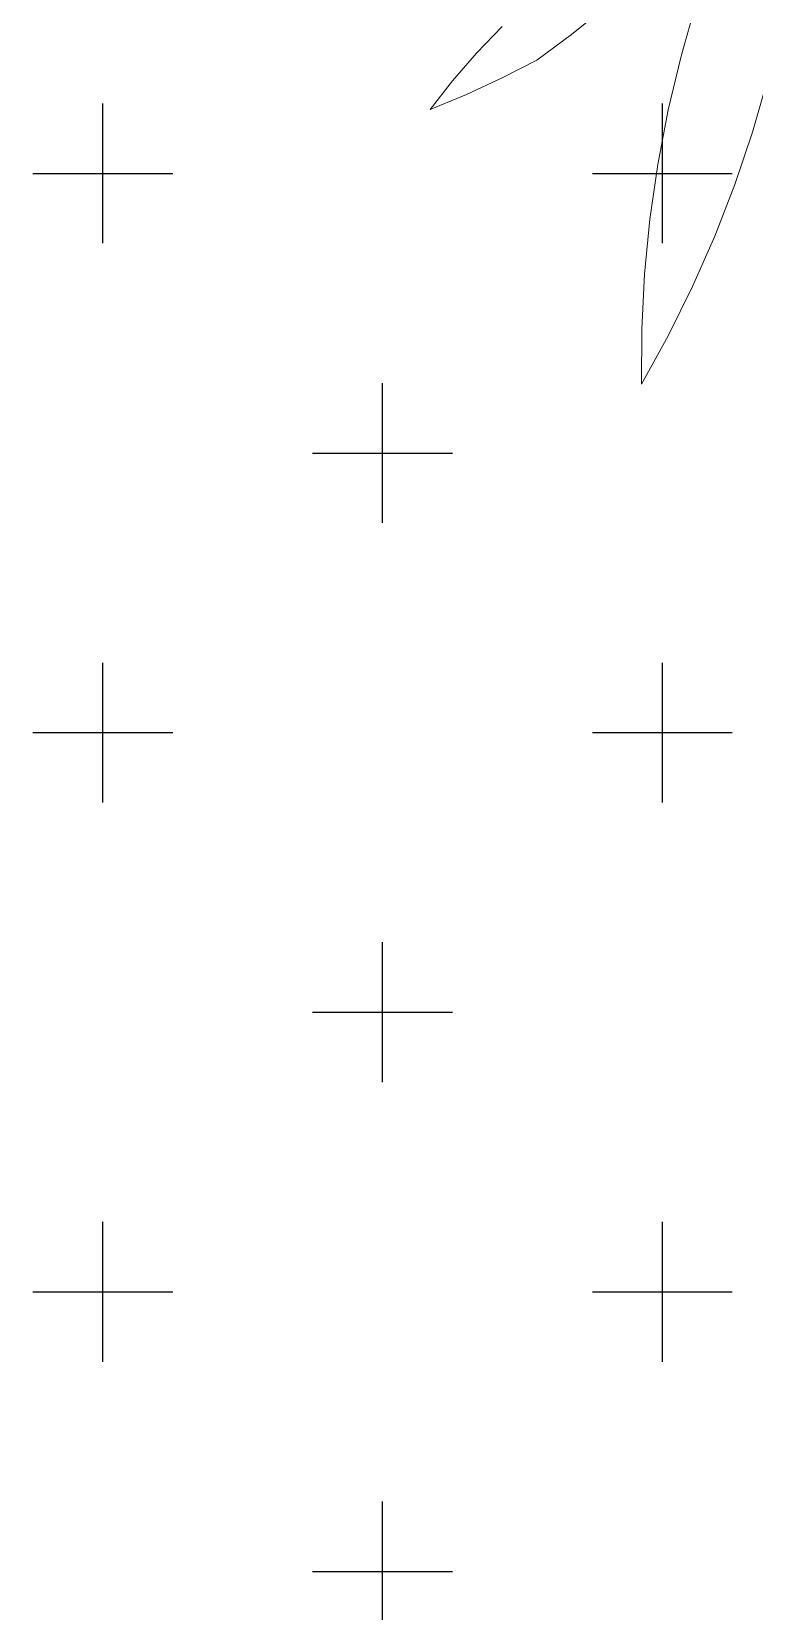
# Model space of a CAD drawing. Header units: millimetres. Extents: x 18 to 174501, y 22 to 24571.
# Drawn here: x 21400 to 21658, y 16686 to 17251 of the extents above; entities that cross this region are included whole.
import ezdxf

# ---------------------------------------------------------------- set-up
doc = ezdxf.new("R2010")
doc.units = ezdxf.units.MM
doc.header["$MEASUREMENT"] = 0
doc.layers.add('Edges', color=7, linetype='Continuous', lineweight=18)
doc.layers.add('tampak', color=7, linetype='Continuous')

# ---------------------------------------------------------------- blocks, each defined once
blk = doc.blocks.new('OUTDOOR')
at = {"layer": 'tampak', "transparency": 33554687}
h = blk.add_hatch(dxfattribs=at)
h.set_pattern_fill('CROSS', scale=400)
h.paths.add_polyline_path([(1833117.56, 62258.33), (1829017.56, 62258.33), (1829017.56, 55399.79), (1833117.56, 55399.79)])
blk = doc.blocks.new('BAMBOOPLAN')
at = {"layer": 'Edges'}
for p, q in [((-5.2682, 1.9167), (-5.0958, 2.0555)), ((-4.7097, 1.8055), (-4.6319, 2.0775)), ((-5.7545, 1.8209), (-5.6237, 1.9566)), ((-5.4465, 1.7856), (-5.2682, 1.9167)), ((-5.877, 1.6797), (-5.7545, 1.8209)), ((-5.6229, 1.6942), (-5.4465, 1.7856)), ((-4.7751, 1.5302), (-4.7097, 1.8055)), ((-5.9909, 1.5335), (-5.877, 1.6797)), ((-5.8045, 1.6101), (-5.6229, 1.6942)), ((-4.3446, 1.4176), (-4.2668, 1.6896)), ((-5.9909, 1.5335), (-5.8045, 1.6101)), ((-4.8279, 1.2523), (-4.7751, 1.5302)), ((-4.4346, 1.1494), (-4.3446, 1.4176)), ((-4.8681, 0.9726), (-4.8279, 1.2523)), ((-4.5366, 0.8859), (-4.4346, 1.1494)), ((-4.8954, 0.6917), (-4.8681, 0.9726)), ((-4.6502, 0.6276), (-4.5366, 0.8859)), ((-4.9099, 0.4104), (-4.8954, 0.6917)), ((-4.7753, 0.3752), (-4.6502, 0.6276)), ((-4.9116, 0.1293), (-4.9099, 0.4104)), ((-4.9116, 0.1293), (-4.7753, 0.3752))]:
    blk.add_line(p, q, dxfattribs=at)

msp = doc.modelspace()

# ---------------------------------------------------------------- block references
msp.add_blockref('OUTDOOR', (-1811290.76, -40075.32))
at = {"xscale": 69.97983938875464, "yscale": 69.97983938875464, "zscale": 69.97983938875464}
msp.add_blockref('BAMBOOPLAN', (21961.34, 17115.69), dxfattribs=at)

doc.saveas('drawing.dxf')
